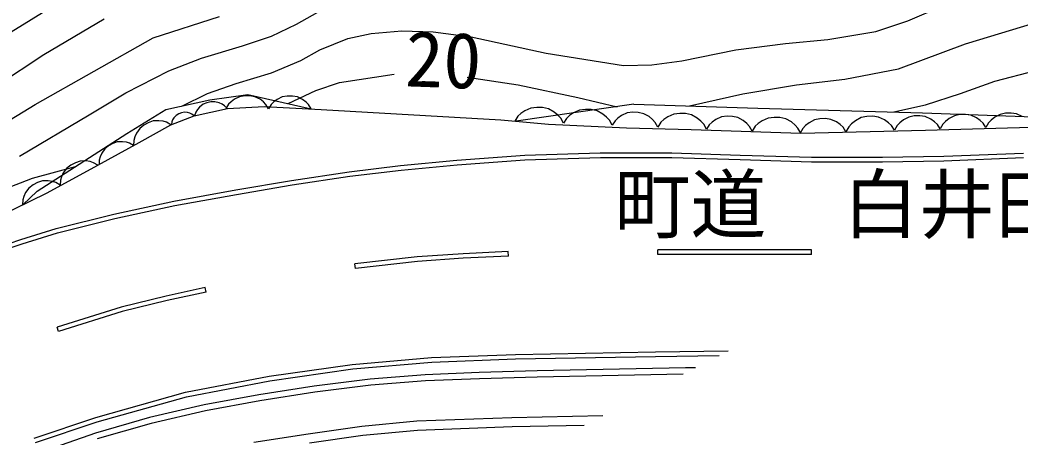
# Model space of a CAD drawing. Units: millimetres, scale not verified. Extents: x 40000 to 680000, y 20000 to 380000.
# Drawn here: x 287117 to 319962, y 257584 to 271304 of the extents above; entities that cross this region are included whole.
import ezdxf
from ezdxf.enums import TextEntityAlignment as Align

# ---------------------------------------------------------------- set-up
doc = ezdxf.new("R2010")
doc.units = ezdxf.units.MM
doc.header["$LTSCALE"] = 1000
doc.layers.add('M-BGD', color=7, linetype='Continuous', lineweight=25)
doc.styles.add('ＭＳ ゴシック', font='')
doc.styles.get('ＭＳ ゴシック').set_extended_font_data('MS Gothic')

msp = doc.modelspace()

# ---------------------------------------------------------------- linework, layer by layer
at = {"layer": 'M-BGD'}
for p, q in [((286827, 270912), (289179, 272372)), ((316281, 271275), (317402, 271753)), ((287898, 270167), (289880, 271343)), ((291493, 270720), (293665, 271423)), ((296203, 271164), (296897, 271564)), ((295375, 270775), (296203, 271164)), ((315226, 270931), (316281, 271275)), ((318170, 270525), (320455, 271207)), ((287617, 268529), (291493, 270720)), ((294427, 270457), (295375, 270775)), ((296964, 270325), (297880, 270692)), ((297880, 270692), (298654, 270863)), ((298654, 270863), (299658, 270948)), ((299658, 270948), (300688, 270913)), ((300688, 270913), (301934, 270754)), ((301934, 270754), (304403, 270219)), ((312256, 270538), (313655, 270668)), ((313655, 270668), (315226, 270931)), ((293081, 270052), (294427, 270457)), ((296341, 269975), (296964, 270325)), ((308850, 269960), (310630, 270322)), ((310630, 270322), (312256, 270538)), ((315976, 269706), (318170, 270525)), ((285911, 268861), (287898, 270167)), ((292003, 269630), (293081, 270052)), ((304403, 270219), (306943, 269811)), ((295373, 269571), (296341, 269975)), ((306943, 269811), (307865, 269828)), ((307865, 269828), (308850, 269960)), ((314211, 269365), (315976, 269706)), ((290593, 268914), (292003, 269630)), ((294221, 269219), (295373, 269571)), ((297610, 269250), (299408, 269529)), ((301806, 269431), (303485, 269173)), ((312619, 269171), (314211, 269365)), ((319139, 269291), (320487, 269649)), ((293276, 268887), (294221, 269219)), ((296831, 268985), (297610, 269250)), ((303485, 269173), (305442, 268762)), ((310862, 268878), (312619, 269171)), ((318003, 268889), (319139, 269291)), ((289392, 268195), (290593, 268914)), ((291908, 268363), (293349, 268680)), ((292428, 268477), (293276, 268887)), ((293349, 268680), (294604, 268860)), ((294161, 268704), (294049, 268621)), ((294329, 268787), (294161, 268704)), ((294497, 268815), (294329, 268787)), ((294665, 268814), (294497, 268815)), ((294604, 268860), (296680, 268386)), ((294833, 268785), (294665, 268814)), ((295001, 268701), (294833, 268785)), ((295113, 268616), (295001, 268701)), ((295561, 268699), (295449, 268615)), ((295729, 268782), (295561, 268699)), ((295897, 268809), (295729, 268782)), ((296065, 268809), (295897, 268809)), ((295926, 268558), (296831, 268985)), ((296233, 268780), (296065, 268809)), ((296401, 268695), (296233, 268780)), ((296513, 268611), (296401, 268695)), ((305442, 268762), (306733, 268458)), ((309106, 268482), (310862, 268878)), ((316857, 268519), (318003, 268889)), ((283571, 266081), (287617, 268529)), ((290626, 267576), (291908, 268363)), ((292834, 268158), (293927, 268397)), ((292944, 268362), (292893, 268284)), ((293016, 268446), (292944, 268362)), ((293131, 268538), (293016, 268446)), ((293255, 268588), (293131, 268538)), ((293384, 268616), (293255, 268588)), ((293517, 268623), (293384, 268616)), ((293660, 268586), (293517, 268623)), ((293760, 268541), (293660, 268586)), ((293839, 268490), (293760, 268541)), ((293927, 268397), (293839, 268490)), ((293964, 268537), (293880, 268397)), ((293927, 268397), (295139, 268467)), ((294049, 268621), (293964, 268537)), ((295196, 268532), (295113, 268616)), ((295139, 268467), (297011, 268369)), ((295280, 268392), (295196, 268532)), ((295364, 268531), (295280, 268392)), ((295449, 268615), (295364, 268531)), ((296596, 268527), (296513, 268611)), ((296680, 268386), (296596, 268527)), ((297011, 268369), (302913, 268029)), ((307283, 268536), (303410, 267985)), ((303898, 268413), (303702, 268325)), ((304091, 268436), (303898, 268413)), ((304283, 268428), (304091, 268436)), ((304474, 268388), (304283, 268428)), ((304661, 268284), (304474, 268388)), ((305690, 268369), (305497, 268346)), ((305882, 268361), (305690, 268369)), ((306072, 268321), (305882, 268361)), ((307283, 268536), (311349, 268414)), ((311349, 268414), (316756, 268261)), ((315822, 268287), (316857, 268519)), ((287106, 266834), (289392, 268195)), ((292074, 267866), (292834, 268158)), ((292131, 268025), (292104, 267963)), ((292174, 268092), (292131, 268025)), ((292246, 268172), (292174, 268092)), ((292330, 268221), (292246, 268172)), ((292419, 268256), (292330, 268221)), ((292515, 268275), (292419, 268256)), ((292622, 268265), (292515, 268275)), ((292698, 268243), (292622, 268265)), ((292761, 268216), (292698, 268243)), ((292834, 268158), (292761, 268216)), ((292893, 268284), (292852, 268162)), ((302913, 268029), (304481, 267889)), ((303470, 268142), (303368, 267986)), ((303570, 268234), (303470, 268142)), ((303702, 268325), (303570, 268234)), ((304785, 268183), (304661, 268284)), ((304877, 268083), (304785, 268183)), ((304966, 267919), (304877, 268083)), ((305069, 268075), (304966, 267919)), ((305169, 268167), (305069, 268075)), ((305301, 268258), (305169, 268167)), ((305497, 268346), (305301, 268258)), ((306260, 268217), (306072, 268321)), ((306384, 268116), (306260, 268217)), ((306476, 268016), (306384, 268116)), ((306755, 268085), (306661, 267998)), ((306879, 268169), (306755, 268085)), ((307062, 268252), (306879, 268169)), ((307243, 268274), (307062, 268252)), ((307423, 268267), (307243, 268274)), ((307602, 268229), (307423, 268267)), ((307778, 268132), (307602, 268229)), ((307894, 268037), (307778, 268132)), ((307980, 267943), (307894, 268037)), ((308266, 268037), (308166, 267945)), ((308398, 268128), (308266, 268037)), ((308594, 268216), (308398, 268128)), ((308787, 268239), (308594, 268216)), ((308979, 268231), (308787, 268239)), ((309170, 268191), (308979, 268231)), ((309357, 268087), (309170, 268191)), ((309481, 267986), (309357, 268087)), ((309976, 268039), (309852, 267955)), ((310159, 268122), (309976, 268039)), ((310341, 268144), (310159, 268122)), ((310520, 268137), (310341, 268144)), ((310699, 268099), (310520, 268137)), ((310875, 268002), (310699, 268099)), ((311691, 268086), (311495, 267998)), ((311884, 268109), (311691, 268086)), ((312076, 268101), (311884, 268109)), ((312267, 268061), (312076, 268101)), ((312455, 267957), (312267, 268061)), ((313214, 268026), (313036, 267931)), ((313393, 268061), (313214, 268026)), ((313573, 268067), (313393, 268061)), ((313753, 268042), (313573, 268067)), ((313936, 267957), (313753, 268042)), ((314744, 268099), (314555, 267998)), ((314935, 268137), (314744, 268099)), ((315127, 268142), (314935, 268137)), ((315320, 268116), (315127, 268142)), ((315515, 268026), (315320, 268116)), ((315646, 267934), (315515, 268026)), ((316135, 268022), (316018, 267929)), ((316312, 268117), (316135, 268022)), ((316491, 268153), (316312, 268117)), ((316671, 268158), (316491, 268153)), ((316852, 268133), (316671, 268158)), ((316756, 268261), (321534, 268085)), ((317035, 268049), (316852, 268133)), ((317157, 267962), (317035, 268049)), ((317634, 268066), (317517, 267973)), ((317812, 268162), (317634, 268066)), ((317991, 268197), (317812, 268162)), ((318171, 268202), (317991, 268197)), ((318351, 268178), (318171, 268202)), ((318534, 268093), (318351, 268178)), ((318657, 268007), (318534, 268093)), ((319134, 268111), (319017, 268017)), ((319311, 268206), (319134, 268111)), ((319490, 268241), (319311, 268206)), ((319670, 268247), (319490, 268241)), ((319851, 268222), (319670, 268247)), ((320033, 268137), (319851, 268222)), ((291052, 267747), (290945, 267592)), ((291030, 267287), (292074, 267866)), ((291185, 267853), (291052, 267747)), ((291332, 267934), (291185, 267853)), ((291492, 267991), (291332, 267934)), ((291680, 267999), (291492, 267991)), ((291819, 267980), (291680, 267999)), ((291933, 267947), (291819, 267980)), ((292074, 267866), (291933, 267947)), ((292104, 267963), (292088, 267871)), ((304481, 267889), (307040, 267759)), ((306565, 267852), (306476, 268016)), ((306661, 267998), (306565, 267852)), ((307040, 267759), (309164, 267705)), ((308064, 267789), (307980, 267943)), ((308166, 267945), (308064, 267789)), ((309164, 267705), (312760, 267592)), ((309573, 267886), (309481, 267986)), ((309662, 267722), (309573, 267886)), ((309758, 267868), (309662, 267722)), ((309852, 267955), (309758, 267868)), ((310991, 267907), (310875, 268002)), ((311077, 267813), (310991, 267907)), ((311161, 267659), (311077, 267813)), ((311264, 267815), (311161, 267659)), ((311364, 267907), (311264, 267815)), ((311495, 267998), (311364, 267907)), ((312578, 267856), (312455, 267957)), ((312670, 267756), (312578, 267856)), ((312760, 267592), (312670, 267756)), ((312832, 267745), (312746, 267592)), ((312919, 267837), (312832, 267745)), ((313036, 267931), (312919, 267837)), ((314059, 267871), (313936, 267957)), ((314151, 267784), (314059, 267871)), ((314246, 267636), (314151, 267784)), ((314337, 267799), (314246, 267636)), ((314430, 267898), (314337, 267799)), ((314555, 267998), (314430, 267898)), ((315744, 267841), (315646, 267934)), ((315845, 267683), (315744, 267841)), ((315931, 267836), (315845, 267683)), ((316018, 267929), (315931, 267836)), ((316864, 267689), (320952, 267805)), ((317250, 267875), (317157, 267962)), ((317344, 267728), (317250, 267875)), ((317430, 267880), (317344, 267728)), ((317517, 267973), (317430, 267880)), ((318749, 267919), (318657, 268007)), ((318844, 267772), (318749, 267919)), ((318929, 267925), (318844, 267772)), ((319017, 268017), (318929, 267925)), ((287684, 265687), (290626, 267576)), ((290888, 267464), (290856, 267350)), ((290945, 267592), (290888, 267464)), ((312760, 267592), (316864, 267689)), ((289675, 266535), (291030, 267287)), ((289900, 267076), (289802, 266932)), ((290024, 267174), (289900, 267076)), ((290161, 267250), (290024, 267174)), ((290310, 267303), (290161, 267250)), ((290484, 267310), (290310, 267303)), ((290613, 267293), (290484, 267310)), ((290719, 267262), (290613, 267293)), ((290850, 267186), (290719, 267262)), ((290856, 267350), (290850, 267186)), ((289718, 266707), (289713, 266556)), ((289749, 266813), (289718, 266707)), ((289802, 266932), (289749, 266813)), ((301467, 266701), (303694, 266862)), ((301480, 266552), (303702, 266712)), ((303694, 266862), (306178, 266943)), ((303702, 266712), (306180, 266793)), ((306178, 266943), (308524, 266940)), ((306180, 266793), (308522, 266790)), ((308522, 266790), (310771, 266721)), ((308524, 266940), (310776, 266871)), ((310771, 266721), (313115, 266648)), ((310776, 266871), (313117, 266798)), ((313117, 266798), (315448, 266798)), ((315448, 266798), (317458, 266833)), ((317458, 266833), (320073, 266936)), ((317462, 266683), (320080, 266787)), ((287529, 266110), (288936, 266491)), ((288007, 265628), (289675, 266535)), ((288650, 266439), (288540, 266287)), ((288786, 266542), (288650, 266439)), ((288935, 266620), (288786, 266542)), ((289096, 266674), (288935, 266620)), ((289284, 266677), (289096, 266674)), ((289422, 266655), (289284, 266677)), ((289536, 266620), (289422, 266655)), ((289675, 266535), (289536, 266620)), ((297932, 266321), (299616, 266527)), ((297953, 266173), (299632, 266378)), ((299616, 266527), (301467, 266701)), ((299632, 266378), (301480, 266552)), ((313115, 266648), (315449, 266648)), ((315449, 266648), (317462, 266683)), ((286596, 265747), (287529, 266110)), ((288480, 266161), (288445, 266047)), ((288540, 266287), (288480, 266161)), ((296037, 266041), (297932, 266321)), ((296060, 265893), (297953, 266173)), ((287410, 265789), (287301, 265637)), ((287546, 265892), (287410, 265789)), ((287695, 265970), (287546, 265892)), ((287857, 266023), (287695, 265970)), ((288044, 266027), (287857, 266023)), ((288183, 266004), (288044, 266027)), ((288296, 265969), (288183, 266004)), ((288435, 265884), (288296, 265969)), ((288445, 266047), (288435, 265884)), ((292170, 265357), (294203, 265728)), ((294203, 265728), (296037, 266041)), ((294229, 265580), (296060, 265893)), ((286004, 264655), (288007, 265628)), ((287205, 265397), (287196, 265234)), ((287240, 265510), (287205, 265397)), ((287684, 265687), (287210, 265241)), ((287301, 265637), (287240, 265510)), ((292199, 265210), (294229, 265580)), ((290195, 264933), (292170, 265357)), ((290229, 264787), (292199, 265210)), ((288306, 264464), (290195, 264933)), ((288347, 264320), (290229, 264787)), ((287144, 264099), (288306, 264464)), ((286107, 263748), (287144, 264099)), ((287191, 263957), (288347, 264320)), ((286159, 263608), (287191, 263957)), ((313111, 263761), (308066, 263759)), ((308066, 263609), (308066, 263759)), ((313111, 263611), (313111, 263761)), ((300160, 263526), (298119, 263300)), ((301668, 263634), (300160, 263526)), ((301677, 263484), (300174, 263377)), ((303150, 263706), (301668, 263634)), ((303157, 263556), (301677, 263484)), ((303157, 263556), (303150, 263706)), ((313111, 263611), (308066, 263609)), ((298135, 263151), (298119, 263300)), ((300174, 263377), (298135, 263151)), ((293197, 262520), (291919, 262238)), ((293229, 262373), (293197, 262520)), ((291919, 262238), (290435, 261879)), ((293229, 262373), (291953, 262092)), ((290435, 261879), (288336, 261217)), ((291953, 262092), (290475, 261735)), ((290475, 261735), (288381, 261074)), ((288381, 261074), (288336, 261217)), ((298027, 259998), (300635, 260221)), ((300635, 260221), (303389, 260329)), ((300644, 260071), (303393, 260179)), ((303389, 260329), (307992, 260412)), ((303393, 260179), (307994, 260262)), ((307992, 260412), (310380, 260445)), ((307994, 260262), (310081, 260291)), ((295296, 259609), (298027, 259998)), ((295321, 259461), (298044, 259849)), ((298044, 259849), (300644, 260071)), ((308976, 259885), (304102, 259784)), ((309303, 259890), (308976, 259885)), ((292548, 259085), (295296, 259609)), ((298621, 259516), (296777, 259288)), ((300424, 259659), (298621, 259516)), ((302204, 259731), (300424, 259659)), ((302211, 259531), (300436, 259459)), ((304102, 259784), (302204, 259731)), ((304107, 259584), (302211, 259531)), ((308902, 259683), (304107, 259584)), ((292583, 258938), (295321, 259461)), ((296777, 259288), (294960, 259004)), ((298641, 259317), (296805, 259090)), ((300436, 259459), (298641, 259317)), ((289604, 258254), (292548, 259085)), ((289648, 258111), (292583, 258938)), ((294960, 259004), (293164, 258667)), ((296805, 259090), (294993, 258807)), ((293164, 258667), (291370, 258252)), ((294993, 258807), (293205, 258471)), ((287581, 257574), (289604, 258254)), ((291370, 258252), (289597, 257742)), ((293205, 258471), (291421, 258059)), ((300149, 258144), (303276, 258258)), ((303276, 258258), (306256, 258320)), ((287630, 257432), (289648, 258111)), ((291421, 258059), (289657, 257551)), ((296583, 257718), (298343, 257972)), ((298343, 257972), (300149, 258144)), ((298378, 257674), (300169, 257844)), ((300169, 257844), (303285, 257958)), ((303285, 257958), (305650, 258007)), ((289597, 257742), (287306, 256939)), ((294797, 257451), (296583, 257718)), ((296627, 257421), (298378, 257674))]:
    msp.add_line(p, q, dxfattribs=at)

# ---------------------------------------------------------------- texts
at = {"layer": 'M-BGD', "style": 'ＭＳ ゴシック'}
msp.add_text('20', height=1833, rotation=358, dxfattribs=at).set_placement((299727, 268579), align=Align.BOTTOM_LEFT)
msp.add_text('町道\u3000白井田蒲井線', height=1833, dxfattribs=at).set_placement((306635, 263789), align=Align.BOTTOM_LEFT)

doc.saveas('drawing.dxf')
